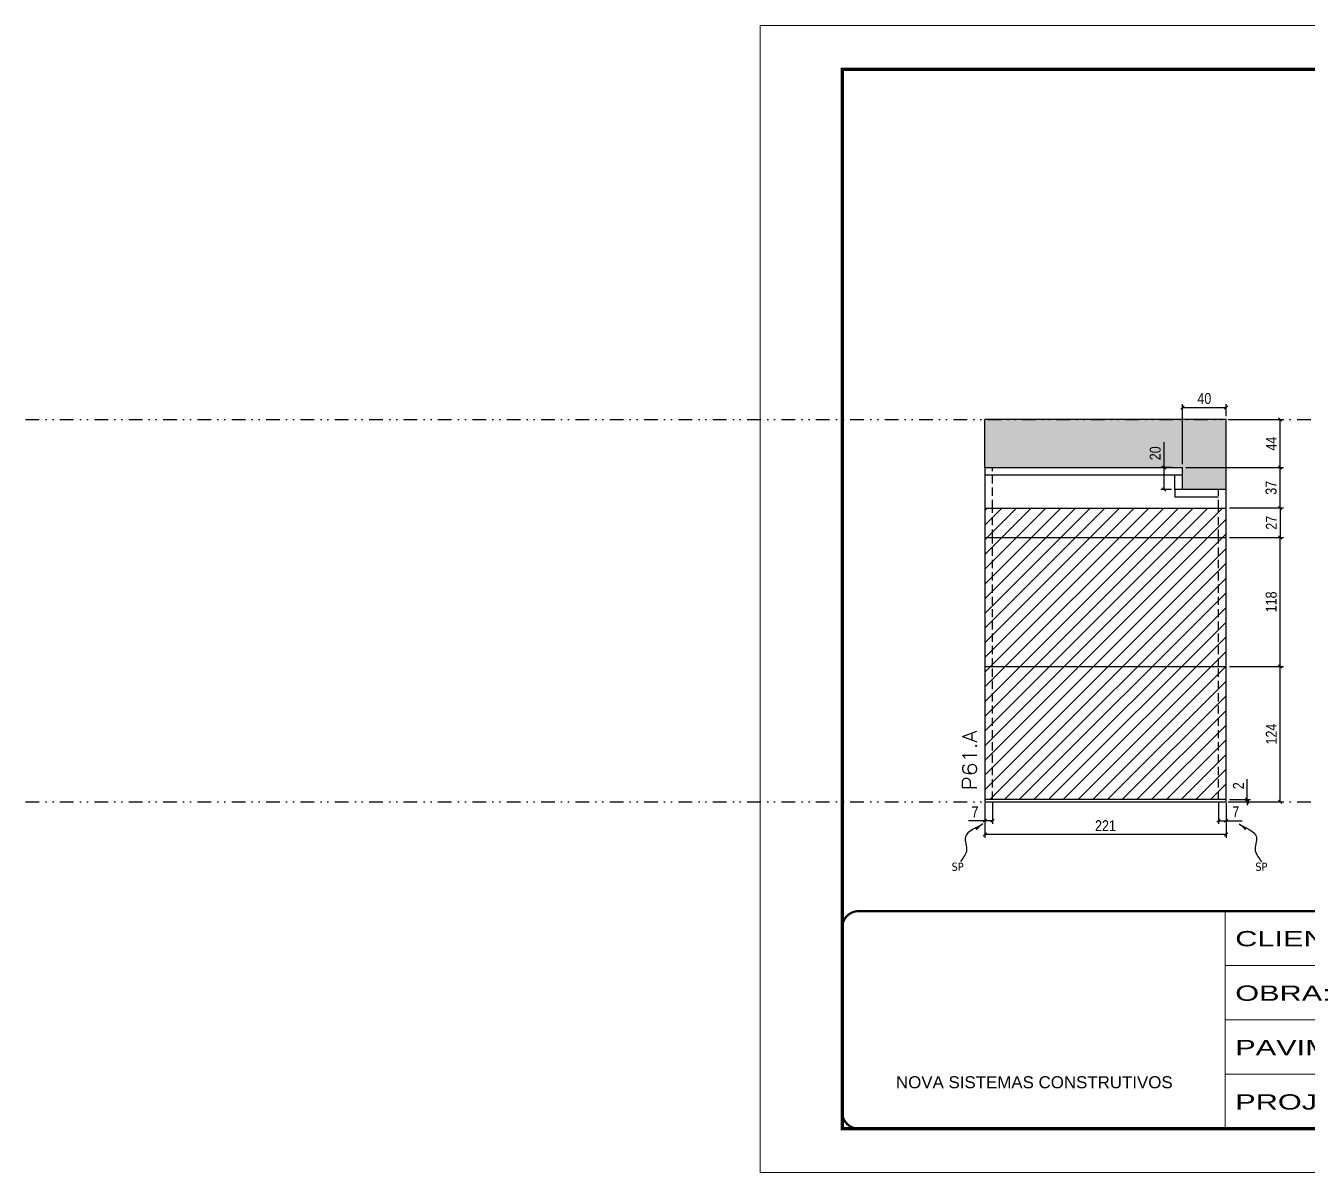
# Model space of a CAD drawing. Extents: x 13741 to 27878, y -21631 to 6985.
# Drawn here: x 13741 to 14914, y 3638 to 4688 of the extents above; entities that cross this region are included whole.
import ezdxf

# ---------------------------------------------------------------- set-up
doc = ezdxf.new("R2010")
doc.units = 0
for name, pattern in [('CONTINUO', [0]), ('DASHED', [0.75, 0.5, -0.25]), ('DIVIDE2', [0.625, 0.25, -0.125, 0, -0.125, 0, -0.125]), ('HIDDEN', [0.375, 0.25, -0.125])]:
    doc.linetypes.add(name, pattern=pattern)
for name, color, linetype in [('COTA', 241, 'Continuous'), ('Nível', 160, 'Continuous'), ('Painéis', 200, 'Continuous'), ('SARR_2.2x7', 40, 'Continuous'), ('Sarrafo de Pressão', 42, 'HIDDEN'), ('texto', 7, 'Continuous')]:
    doc.layers.add(name, color=color, linetype=linetype)
for name, color, linetype, lineweight in [('Folhas', 255, 'Continuous', 9), ('Hachura', 251, 'Continuous', 9), ('SARRAFO DE PRESSAO', 251, 'DASHED', 9), ('Texto Seção', 7, 'Continuous', 15)]:
    doc.layers.add(name, color=color, linetype=linetype, lineweight=lineweight)
doc.styles.add('ARIAL', font='arial.ttf')
doc.styles.add('COTA TECNICA', font='techl___.ttf', dxfattribs={"height": 10})
doc.styles.add('COTA TECNICA-50', font='techl___.ttf', dxfattribs={"height": 10})
doc.styles.add('REGUA-120', font='ROMANS.shx', dxfattribs={"height": 15})
doc.styles.get("Standard").update_dxf_attribs({"font": 'arial.ttf'})
doc.styles.add('Tecnologia', font='')
doc.styles.get('Tecnologia').set_extended_font_data('Forgotten Futurist')
doc.dimstyles.new('COTA PAINEL-50', dxfattribs={"dimtxt": 10, "dimasz": 3, "dimexe": 3, "dimexo": 3, "dimgap": 3, "dimtad": 1, "dimdec": 1, "dimzin": 12, "dimdsep": 46, "dimtxsty": 'COTA TECNICA-50', "dimblk1": 'OBLIQUE', "dimblk2": 'OBLIQUE', "dimsah": 1, "dimcen": 0.9, "dimclrd": 4, "dimclre": 4, "dimclrt": 240, "dimadec": 1, "dimazin": 3, "dimtfac": 1, "dimtdec": 1, "dimtmove": 0, "dimatfit": 3, "dimfxl": 1, "dimtolj": 1, "dimtzin": 12, "dimarcsym": 0})
doc.dimstyles.new('PAINEL', dxfattribs={"dimtxt": 10, "dimasz": 3, "dimexe": 3, "dimexo": 3, "dimgap": 3, "dimtad": 1, "dimdec": 1, "dimzin": 12, "dimdsep": 46, "dimtxsty": 'COTA TECNICA', "dimblk1": 'OBLIQUE', "dimblk2": 'OBLIQUE', "dimsah": 1, "dimcen": 0.9, "dimclrd": 4, "dimclre": 4, "dimclrt": 240, "dimadec": 1, "dimazin": 3, "dimtfac": 1, "dimtdec": 1, "dimtmove": 0, "dimatfit": 3, "dimfxl": 1, "dimtolj": 1, "dimtzin": 12, "dimarcsym": 0})
doc.dimstyles.get("Standard").update_dxf_attribs({"dimtxt": 0.18, "dimasz": 0.18, "dimexe": 0.18, "dimexo": 0.0625, "dimgap": 0.09, "dimtad": 0, "dimtih": 1, "dimtoh": 1, "dimdec": 4, "dimzin": 0, "dimdsep": 46, "dimtxsty": 'Standard', "dimcen": 0.09, "dimadec": 0, "dimazin": 0, "dimtfac": 1, "dimtdec": 4, "dimtofl": 0, "dimtmove": 0, "dimatfit": 3, "dimfxl": 1, "dimtolj": 1, "dimtzin": 0, "dimarcsym": 0})

# ---------------------------------------------------------------- blocks, each defined once
blk = doc.blocks.new('9999999999')
at = {"color": 30, "linetype": 'CONTINUO'}
for p, q in [((98564.6, 34230.2), (98564.6, 34429.4)), ((98564.6, 34379.6), (99584, 34379.6)), ((98564.6, 34329.8), (99488, 34329.8)), ((99584, 34329.8), (99488, 34329.8)), ((99488, 34329.8), (99488, 34230.2)), ((98564.6, 34280), (99488, 34280))]:
    blk.add_line(p, q, dxfattribs=at)
at = {"color": 30, "linetype": 'CONTINUO', "const_width": 2}
blk.add_lwpolyline([(99584, 34230.2), (99584, 34414.4, 0.414214), (99569, 34429.4), (98229, 34429.4, 0.414214), (98214, 34414.4), (98214, 34245.2, 0.414214), (98229, 34230.2), (99584, 34230.2)], format="xyb", dxfattribs=at)
at = {"layer": 'Folhas'}
blk.add_lwpolyline([(98139, 34190.2), (99624, 34190.2), (99624, 35240.2), (98139, 35240.2)], close=True, dxfattribs=at)
at = {"layer": 'Folhas', "color": 30, "const_width": 3}
blk.add_lwpolyline([(98214, 34230.2), (99584, 34230.2), (99584, 35200.2), (98214, 35200.2)], close=True, dxfattribs=at)
at = {"color": 7, "linetype": 'Continuous', "ltscale": 5, "style": 'ARIAL'}
for s, height, p in [('SKR', 15.48, (98837.7, 34393.1)), ('LEAF LOEFGREN', 15.483, (98837.7, 34343.3)), ('2° SUBSOLO SUPERIOR', 15.483, (98837.7, 34293.5)), ('NOVA SISTEMAS CONSTRUTIVOS', 11.059, (98263.2, 34267.2)), ('PILARES', 15.48, (98837.7, 34243.7))]:
    blk.add_text(s, height=height, dxfattribs=at).set_placement(p)
at = {"layer": 'Folhas', "color": 7, "style": 'Tecnologia', "width": 1.5}
for s, p in [('CLIENTE:', (98573.7, 34397.2)), ('OBRA:', (98573.7, 34347.3)), ('PAVIMENTO:', (98573.7, 34297.5)), ('PROJETO:', (98573.7, 34247.7))]:
    blk.add_text(s, height=14, dxfattribs=at).set_placement(p)
blk = doc.blocks.new('_Oblique')
at = {"color": 0, "linetype": 'ByBlock', "lineweight": -2}
blk.add_line((-0.5, -0.5), (0.5, 0.5), dxfattribs=at)
blk = doc.blocks.new('*D1001')
at = {"layer": 'COTA', "color": 4, "lineweight": -2, "transparency": 16777216}
for p, q in [((14618.9, 3975.9), (14618.9, 3944)), ((14839.9, 3975.9), (14839.9, 3944)), ((14839.9, 3947), (14618.9, 3947))]:
    blk.add_line(p, q, dxfattribs=at)
at = {"layer": 'Defpoints', "color": 0, "transparency": 16777216}
for p in [(14618.9, 3978.9), (14839.9, 3978.9), (14618.9, 3947)]:
    blk.add_point(p, dxfattribs=at)
at = {"layer": 'COTA', "color": 4, "lineweight": -2, "transparency": 16777216, "xscale": 3, "yscale": 3, "zscale": 3, "rotation": 180}
blk.add_blockref('_Oblique', (14618.9, 3947), dxfattribs=at)
at = {"layer": 'COTA', "color": 4, "lineweight": -2, "transparency": 16777216, "xscale": 3, "yscale": 3, "zscale": 3}
blk.add_blockref('_Oblique', (14839.9, 3947), dxfattribs=at)
at = {"layer": 'COTA', "color": 240, "transparency": 16777216, "insert": (14729.4, 3955), "char_height": 10, "attachment_point": 5, "style": 'COTA TECNICA'}
blk.add_mtext('\\A1;221', dxfattribs=at)
blk = doc.blocks.new('*D1002')
at = {"layer": 'COTA', "color": 4, "lineweight": -2, "transparency": 16777216}
for p, q in [((14832.9, 3975.9), (14832.9, 3956.6)), ((14839.9, 3973.9), (14839.9, 3956.6)), ((14832.9, 3959.6), (14839.9, 3959.6)), ((14839.9, 3959.6), (14854.6, 3959.6))]:
    blk.add_line(p, q, dxfattribs=at)
at = {"layer": 'Defpoints', "color": 0, "transparency": 16777216}
for p in [(14832.9, 3978.9), (14839.9, 3976.9), (14839.9, 3959.6)]:
    blk.add_point(p, dxfattribs=at)
at = {"layer": 'COTA', "color": 4, "lineweight": -2, "transparency": 16777216, "xscale": 3, "yscale": 3, "zscale": 3, "rotation": 180}
blk.add_blockref('_Oblique', (14832.9, 3959.6), dxfattribs=at)
at = {"layer": 'COTA', "color": 4, "lineweight": -2, "transparency": 16777216, "xscale": 3, "yscale": 3, "zscale": 3}
blk.add_blockref('_Oblique', (14839.9, 3959.6), dxfattribs=at)
at = {"layer": 'COTA', "color": 240, "transparency": 16777216, "insert": (14848.7, 3967.7), "char_height": 10, "attachment_point": 5, "style": 'COTA TECNICA-50'}
blk.add_mtext('\\A1;7', dxfattribs=at)
blk = doc.blocks.new('*D1003')
at = {"layer": 'COTA', "color": 4, "lineweight": -2, "transparency": 16777216}
for p, q in [((14618.9, 3973.9), (14618.9, 3956.6)), ((14625.9, 3975.9), (14625.9, 3956.6)), ((14618.9, 3959.6), (14604.1, 3959.6)), ((14625.9, 3959.6), (14618.9, 3959.6))]:
    blk.add_line(p, q, dxfattribs=at)
at = {"layer": 'Defpoints', "color": 0, "transparency": 16777216}
for p in [(14618.9, 3976.9), (14625.9, 3978.9), (14618.9, 3959.6)]:
    blk.add_point(p, dxfattribs=at)
at = {"layer": 'COTA', "color": 4, "lineweight": -2, "transparency": 16777216, "xscale": 3, "yscale": 3, "zscale": 3, "rotation": 180}
blk.add_blockref('_Oblique', (14618.9, 3959.6), dxfattribs=at)
at = {"layer": 'COTA', "color": 4, "lineweight": -2, "transparency": 16777216, "xscale": 3, "yscale": 3, "zscale": 3}
blk.add_blockref('_Oblique', (14625.9, 3959.6), dxfattribs=at)
at = {"layer": 'COTA', "color": 240, "transparency": 16777216, "insert": (14610, 3967.7), "char_height": 10, "attachment_point": 5, "style": 'COTA TECNICA-50'}
blk.add_mtext('\\A1;7', dxfattribs=at)
blk = doc.blocks.new('*D1004')
at = {"layer": 'COTA', "color": 4, "lineweight": -2, "transparency": 16777216}
for p, q in [((14859.1, 3978.9), (14859.1, 3997.7)), ((14842.9, 3978.9), (14862.1, 3978.9)), ((14842.9, 3976.9), (14862.1, 3976.9)), ((14859.1, 3976.9), (14859.1, 3978.9)), ((14859.1, 3976.9), (14859.1, 3973.9))]:
    blk.add_line(p, q, dxfattribs=at)
at = {"layer": 'Defpoints', "color": 0, "transparency": 16777216}
for p in [(14839.9, 3978.9), (14839.9, 3976.9), (14859.1, 3976.9)]:
    blk.add_point(p, dxfattribs=at)
at = {"layer": 'COTA', "color": 4, "lineweight": -2, "transparency": 16777216, "xscale": 3, "yscale": 3, "zscale": 3}
for p, rotation in [((14859.1, 3978.9), 270), ((14859.1, 3976.9), 90)]:
    blk.add_blockref('_Oblique', p, dxfattribs=dict(at, rotation=rotation))
at = {"layer": 'COTA', "color": 240, "transparency": 16777216, "insert": (14851.1, 3991.6), "char_height": 10, "attachment_point": 5, "rotation": 90, "style": 'COTA TECNICA-50'}
blk.add_mtext('\\A1;2', dxfattribs=at)
blk = doc.blocks.new('*D1009')
at = {"layer": 'COTA', "color": 4, "lineweight": -2, "transparency": 16777216}
for p, q in [((14842.9, 4326.9), (14892.2, 4326.9)), ((14889.2, 4282.9), (14889.2, 4326.9)), ((14802.9, 4282.9), (14892.2, 4282.9))]:
    blk.add_line(p, q, dxfattribs=at)
at = {"layer": 'Defpoints', "color": 0, "transparency": 16777216}
for p in [(14839.9, 4326.9), (14889.2, 4326.9), (14799.9, 4282.9)]:
    blk.add_point(p, dxfattribs=at)
at = {"layer": 'COTA', "color": 4, "lineweight": -2, "transparency": 16777216, "xscale": 3, "yscale": 3, "zscale": 3}
for p, rotation in [((14889.2, 4326.9), 90), ((14889.2, 4282.9), 270)]:
    blk.add_blockref('_Oblique', p, dxfattribs=dict(at, rotation=rotation))
at = {"layer": 'COTA', "color": 240, "transparency": 16777216, "insert": (14881.2, 4304.9), "char_height": 10, "attachment_point": 5, "rotation": 90, "style": 'COTA TECNICA-50'}
blk.add_mtext('\\A1;44', dxfattribs=at)
blk = doc.blocks.new('*D1005')
at = {"layer": 'COTA', "color": 4, "lineweight": -2, "transparency": 16777216}
for p, q in [((14842.9, 4218.9), (14892.2, 4218.9)), ((14889.2, 4100.9), (14889.2, 4218.9)), ((14842.9, 4100.9), (14892.2, 4100.9))]:
    blk.add_line(p, q, dxfattribs=at)
at = {"layer": 'Defpoints', "color": 0, "transparency": 16777216}
for p in [(14839.9, 4218.9), (14889.2, 4218.9), (14839.9, 4100.9)]:
    blk.add_point(p, dxfattribs=at)
at = {"layer": 'COTA', "color": 4, "lineweight": -2, "transparency": 16777216, "xscale": 3, "yscale": 3, "zscale": 3}
for p, rotation in [((14889.2, 4218.9), 90), ((14889.2, 4100.9), 270)]:
    blk.add_blockref('_Oblique', p, dxfattribs=dict(at, rotation=rotation))
at = {"layer": 'COTA', "color": 240, "transparency": 16777216, "insert": (14881.1, 4159.9), "char_height": 10, "attachment_point": 5, "rotation": 90, "style": 'COTA TECNICA-50'}
blk.add_mtext('\\A1;118', dxfattribs=at)
blk = doc.blocks.new('*D1010')
at = {"layer": 'COTA', "color": 4, "linetype": 'ByBlock', "lineweight": -2, "transparency": 16777216}
for p, q in [((14842.9, 4100.9), (14892.2, 4100.9)), ((14889.2, 3976.9), (14889.2, 4100.9)), ((14842.9, 3976.9), (14892.2, 3976.9))]:
    blk.add_line(p, q, dxfattribs=at)
at = {"layer": 'Defpoints', "color": 0, "linetype": 'ByBlock', "transparency": 16777216}
for p in [(14839.9, 4100.9), (14889.2, 4100.9), (14839.9, 3976.9)]:
    blk.add_point(p, dxfattribs=at)
at = {"layer": 'COTA', "color": 4, "linetype": 'ByBlock', "lineweight": -2, "transparency": 16777216, "xscale": 3, "yscale": 3, "zscale": 3}
for p, rotation in [((14889.2, 4100.9), 90), ((14889.2, 3976.9), 270)]:
    blk.add_blockref('_Oblique', p, dxfattribs=dict(at, rotation=rotation))
at = {"layer": 'COTA', "color": 240, "linetype": 'ByBlock', "transparency": 16777216, "insert": (14881.2, 4038.9), "char_height": 10, "attachment_point": 5, "rotation": 90, "style": 'COTA TECNICA'}
blk.add_mtext('\\A1;124', dxfattribs=at)
blk = doc.blocks.new('*D1011')
at = {"layer": 'COTA', "color": 4, "linetype": 'ByBlock', "lineweight": -2, "transparency": 16777216}
for p, q in [((14842.9, 4100.9), (14892.2, 4100.9)), ((14889.2, 3976.9), (14889.2, 4100.9)), ((14842.9, 3976.9), (14892.2, 3976.9))]:
    blk.add_line(p, q, dxfattribs=at)
at = {"layer": 'Defpoints', "color": 0, "linetype": 'ByBlock', "transparency": 16777216}
for p in [(14839.9, 4100.9), (14889.2, 4100.9), (14839.9, 3976.9)]:
    blk.add_point(p, dxfattribs=at)
at = {"layer": 'COTA', "color": 4, "linetype": 'ByBlock', "lineweight": -2, "transparency": 16777216, "xscale": 3, "yscale": 3, "zscale": 3}
for p, rotation in [((14889.2, 4100.9), 90), ((14889.2, 3976.9), 270)]:
    blk.add_blockref('_Oblique', p, dxfattribs=dict(at, rotation=rotation))
at = {"layer": 'COTA', "color": 240, "linetype": 'ByBlock', "transparency": 16777216, "insert": (14881.2, 4038.9), "char_height": 10, "attachment_point": 5, "rotation": 90, "style": 'COTA TECNICA'}
blk.add_mtext('\\A1;124', dxfattribs=at)
blk = doc.blocks.new('*D1016')
at = {"layer": 'COTA', "color": 4, "lineweight": -2, "transparency": 16777216}
for p, q in [((14802.9, 4282.9), (14892.2, 4282.9)), ((14889.2, 4245.9), (14889.2, 4282.9)), ((14842.9, 4245.9), (14892.2, 4245.9))]:
    blk.add_line(p, q, dxfattribs=at)
at = {"layer": 'Defpoints', "color": 0, "transparency": 16777216}
for p in [(14799.9, 4282.9), (14889.2, 4282.9), (14839.9, 4245.9)]:
    blk.add_point(p, dxfattribs=at)
at = {"layer": 'COTA', "color": 4, "lineweight": -2, "transparency": 16777216, "xscale": 3, "yscale": 3, "zscale": 3}
for p, rotation in [((14889.2, 4282.9), 90), ((14889.2, 4245.9), 270)]:
    blk.add_blockref('_Oblique', p, dxfattribs=dict(at, rotation=rotation))
at = {"layer": 'COTA', "color": 240, "transparency": 16777216, "insert": (14881, 4264.4), "char_height": 10, "attachment_point": 5, "rotation": 90, "style": 'COTA TECNICA'}
blk.add_mtext('\\A1;37', dxfattribs=at)
blk = doc.blocks.new('*D1017')
at = {"layer": 'COTA', "color": 4, "lineweight": -2, "transparency": 16777216}
for p, q in [((14842.9, 4245.9), (14892.2, 4245.9)), ((14889.2, 4245.9), (14889.2, 4218.9)), ((14842.9, 4218.9), (14892.2, 4218.9))]:
    blk.add_line(p, q, dxfattribs=at)
at = {"layer": 'Defpoints', "color": 0, "transparency": 16777216}
for p in [(14839.9, 4245.9), (14839.9, 4218.9), (14889.2, 4218.9)]:
    blk.add_point(p, dxfattribs=at)
at = {"layer": 'COTA', "color": 4, "lineweight": -2, "transparency": 16777216, "xscale": 3, "yscale": 3, "zscale": 3}
for p, rotation in [((14889.2, 4245.9), 90), ((14889.2, 4218.9), 270)]:
    blk.add_blockref('_Oblique', p, dxfattribs=dict(at, rotation=rotation))
at = {"layer": 'COTA', "color": 240, "transparency": 16777216, "insert": (14881.2, 4232.4), "char_height": 10, "attachment_point": 5, "rotation": 90, "style": 'COTA TECNICA'}
blk.add_mtext('\\A1;27', dxfattribs=at)
blk = doc.blocks.new('*D1018')
at = {"layer": 'COTA', "color": 4, "lineweight": -2, "transparency": 16777216}
for p, q in [((14799.9, 4285.9), (14799.9, 4341)), ((14839.9, 4329.9), (14839.9, 4341)), ((14799.9, 4338), (14839.9, 4338))]:
    blk.add_line(p, q, dxfattribs=at)
at = {"layer": 'Defpoints', "color": 0, "transparency": 16777216}
for p in [(14839.9, 4338), (14839.9, 4326.9), (14799.9, 4282.9)]:
    blk.add_point(p, dxfattribs=at)
at = {"layer": 'COTA', "color": 4, "lineweight": -2, "transparency": 16777216, "xscale": 3, "yscale": 3, "zscale": 3, "rotation": 180}
blk.add_blockref('_Oblique', (14799.9, 4338), dxfattribs=at)
at = {"layer": 'COTA', "color": 4, "lineweight": -2, "transparency": 16777216, "xscale": 3, "yscale": 3, "zscale": 3}
blk.add_blockref('_Oblique', (14839.9, 4338), dxfattribs=at)
at = {"layer": 'COTA', "color": 240, "transparency": 16777216, "insert": (14819.9, 4346.1), "char_height": 10, "attachment_point": 5, "style": 'COTA TECNICA'}
blk.add_mtext('\\A1;40', dxfattribs=at)
blk = doc.blocks.new('*D1019')
at = {"layer": 'COTA', "color": 4, "lineweight": -2, "transparency": 16777216}
for p, q in [((14783.1, 4282.9), (14783.1, 4306.1)), ((14789.9, 4282.9), (14780.1, 4282.9)), ((14783.1, 4262.9), (14783.1, 4282.9)), ((14789.9, 4262.9), (14780.1, 4262.9))]:
    blk.add_line(p, q, dxfattribs=at)
at = {"layer": 'Defpoints', "color": 0, "transparency": 16777216}
for p in [(14783.1, 4282.9), (14792.9, 4282.9), (14792.9, 4262.9)]:
    blk.add_point(p, dxfattribs=at)
at = {"layer": 'COTA', "color": 4, "lineweight": -2, "transparency": 16777216, "xscale": 3, "yscale": 3, "zscale": 3}
for p, rotation in [((14783.1, 4282.9), 90), ((14783.1, 4262.9), 270)]:
    blk.add_blockref('_Oblique', p, dxfattribs=dict(at, rotation=rotation))
at = {"layer": 'COTA', "color": 240, "transparency": 16777216, "insert": (14775, 4296), "char_height": 10, "attachment_point": 5, "rotation": 90, "style": 'COTA TECNICA'}
blk.add_mtext('\\A1;20', dxfattribs=at)

msp = doc.modelspace()

# ---------------------------------------------------------------- hatches: boundary and pattern name
at = {"layer": 'COTA'}
h = msp.add_hatch(dxfattribs=at)
h.set_pattern_fill('AR-CONC', color=256, scale=0.03)
h.set_pattern_definition([(50, (-54.915, 0), (5.4655401, -0.4781726), [0.5715, -6.2865]), (355, (-54.915, 0), (-1.0573026, 5.7317054), [0.4572, -5.0292175]), (100.451445, (-54.4593, -0.04), (4.4082374, 5.2535326), [0.4857003, -5.3427073]), (46.1842, (-54.915, 1.524), (8.1323712, -1.2612698), [0.85725, -9.42975]), (96.63556, (-54.237, 1.419), (7.122124, 7.4227837), [0.7285507, -8.0140682]), (351.18415, (-54.915, 1.524), (7.122124, 7.4227837), [0.685799, -7.543792]), (21, (-54.153, 1.143), (4.5484317, -3.067956), [0.5715, -6.2865]), (326, (-54.153, 1.143), (1.8540609, 5.525639), [0.4572, -5.0292]), (71.451445, (-53.774, 0.8873), (6.4024926, 2.457683), [0.4857003, -5.3426981]), (37.5, (-54.9148, 0), (0.0926581, 2.53665117), [0, -4.96824, 0, -5.1054, 0, -5.04825]), (7.5, (-54.9148, 0), (2.00458988, 3.00541724), [0, -2.91084, 0, -4.85394, 0, -1.92405]), (327.5, (-56.614, 0), (4.06771786, -0.17186232), [0, -1.905, 0, -5.9436, 0, -7.8867]), (317.5, (-57.376, 0), (4.44387544, 0.7627947), [0, -2.4765, 0, -3.94716, 0, -5.6007])])
h.paths.add_polyline_path([(14618.87, 4326.86), (14618.87, 4282.86), (14799.87, 4282.86), (14799.87, 4262.86), (14839.87, 4262.86), (14839.87, 4326.86)])
at = {"layer": 'Hachura', "linetype": 'ByBlock'}
h = msp.add_hatch(dxfattribs=at)
h.set_pattern_fill('ANSI31', color=256, scale=3)
h.set_pattern_definition([(45, (16.488, 0), (-6.735192, 6.735192), [])])
h.paths.add_polyline_path([(14839.87, 4218.86), (14839.87, 4245.86), (14618.87, 4245.86), (14618.87, 4218.86)])
h.paths.add_polyline_path([(14839.87, 4100.86), (14839.87, 4218.86), (14618.87, 4218.86), (14618.87, 4100.86)])
h.paths.add_polyline_path([(14618.87, 4100.86), (14618.87, 3978.86), (14839.87, 3978.86), (14839.87, 4100.86)])

# ---------------------------------------------------------------- linework, layer by layer
at = {"layer": 'COTA', "linetype": 'ByBlock'}
for p, q in [((14839.87, 4326.86), (14618.87, 4326.86)), ((14618.87, 4282.86), (14618.87, 4326.86)), ((14839.87, 4262.86), (14839.87, 4326.86))]:
    msp.add_line(p, q, dxfattribs=at)
at = {"layer": 'COTA'}
for p, q in [((14799.87, 4262.86), (14792.87, 4262.86)), ((14792.87, 4262.86), (14792.87, 4255.86))]:
    msp.add_line(p, q, dxfattribs=at)
at = {"layer": 'Nível', "color": 4, "linetype": 'DIVIDE2', "ltscale": 50}
for p, q in [((13741.09, 4326.86), (15898.47, 4326.86)), ((13741.09, 3976.86), (21531.15, 3976.86))]:
    msp.add_line(p, q, dxfattribs=at)
at = {"layer": 'Painéis'}
for p, q in [((14618.87, 4282.86), (14618.87, 3978.86)), ((14618.87, 4282.86), (14799.87, 4282.86)), ((14799.87, 4262.86), (14799.87, 4282.86)), ((14839.87, 4262.86), (14799.87, 4262.86)), ((14839.87, 3978.86), (14839.87, 4262.86)), ((14618.87, 4245.86), (14839.87, 4245.86)), ((14618.87, 4218.86), (14839.87, 4218.86)), ((14618.87, 4100.86), (14839.87, 4100.86))]:
    msp.add_line(p, q, dxfattribs=at)
msp.add_lwpolyline([(14839.87, 3978.86), (14618.87, 3978.86), (14618.87, 3976.86), (14839.87, 3976.86)], close=True, dxfattribs=at)
at = {"layer": 'SARR_2.2x7'}
for p, q in [((14799.87, 4275.86), (14618.87, 4275.86)), ((14792.87, 4262.86), (14792.87, 4275.86)), ((14832.87, 4255.86), (14792.87, 4255.86))]:
    msp.add_line(p, q, dxfattribs=at)
at = {"layer": 'Sarrafo de Pressão', "ltscale": 30}
for p, q in [((14625.87, 4245.86), (14625.87, 4282.86)), ((14832.87, 4245.86), (14832.87, 4262.86)), ((14625.87, 4218.86), (14625.87, 4245.86)), ((14832.87, 4218.86), (14832.87, 4245.86)), ((14625.87, 4100.86), (14625.87, 4218.86)), ((14832.87, 4100.86), (14832.87, 4218.86)), ((14625.87, 3978.86), (14625.87, 4100.86)), ((14832.87, 3978.86), (14832.87, 4100.86))]:
    msp.add_line(p, q, dxfattribs=at)

# ---------------------------------------------------------------- block references
at = {"layer": 'SARRAFO DE PRESSAO', "color": 6, "linetype": 'ByBlock'}
msp.add_blockref('9999999999', (-83725.51, -30552.63), dxfattribs=at)

# ---------------------------------------------------------------- texts
at = {"layer": 'texto', "color": 0, "char_height": 7.5, "attachment_point": 5}
for insert in [(14594.09, 3917.37), (14872.12, 3917.37)]:
    msp.add_mtext('{\\fTahoma|b0|i0|c0|p34;\\C4;SP}', dxfattribs=dict(at, insert=insert))
at = {"layer": 'Texto Seção', "style": 'REGUA-120', "width": 1.1}
msp.add_text('P61.A', height=13, rotation=90, dxfattribs=at).set_placement((14611.62, 3987.62))

# ---------------------------------------------------------------- dimensions: what is measured, and where the dimension line sits
at = {"layer": 'COTA'}
for base, p1, p2, dimstyle, picture, middle in [((14839.87, 4337.95), (14799.87, 4282.86), (14839.87, 4326.86), 'PAINEL', '*D1018', (14819.87, 4346.05)), ((14839.87, 3959.62), (14832.87, 3978.86), (14839.87, 3976.86), 'COTA PAINEL-50', '*D1002', (14848.74, 3967.69))]:
    dim = msp.add_linear_dim(base=base, p1=p1, p2=p2, dimstyle=dimstyle, dxfattribs=at)
    dim.commit()
    dim.dimension.update_dxf_attribs({"geometry": picture, "text_midpoint": middle})
for base, p1, p2, angle, dimstyle, picture, middle in [((14889.24, 4326.86), (14799.87, 4282.86), (14839.87, 4326.86), 90, 'COTA PAINEL-50', '*D1009', (14881.17, 4304.86)), ((14783.11, 4282.86), (14792.87, 4262.86), (14792.87, 4282.86), 90, 'PAINEL', '*D1019', (14775.01, 4295.97)), ((14889.24, 4282.86), (14839.87, 4245.86), (14799.87, 4282.86), 90, 'PAINEL', '*D1016', (14881.02, 4264.36)), ((14889.24, 4218.86), (14839.87, 4245.86), (14839.87, 4218.86), 90, 'PAINEL', '*D1017', (14881.17, 4232.36)), ((14889.24, 4218.86), (14839.87, 4100.86), (14839.87, 4218.86), 90, 'COTA PAINEL-50', '*D1005', (14881.14, 4159.86)), ((14618.87, 3959.62), (14625.87, 3978.86), (14618.87, 3976.86), 180, 'COTA PAINEL-50', '*D1003', (14610.01, 3967.69))]:
    dim = msp.add_linear_dim(base=base, p1=p1, p2=p2, angle=angle, dimstyle=dimstyle, dxfattribs=at)
    dim.commit()
    dim.dimension.update_dxf_attribs({"geometry": picture, "text_midpoint": middle})
at = {"layer": 'COTA', "linetype": 'ByBlock'}
for picture in ['*D1010', '*D1011']:
    dim = msp.add_aligned_dim(p1=(14839.87, 3976.86), p2=(14839.87, 4100.86), distance=-49.37, dimstyle='PAINEL', dxfattribs=at)
    dim.commit()
    dim.dimension.update_dxf_attribs({"geometry": picture, "text_midpoint": (14881.17, 4038.86)})
at = {"layer": 'COTA'}
dim = msp.add_linear_dim(base=(14859.13, 3976.86), p1=(14839.87, 3978.86), p2=(14839.87, 3976.86), angle=90, dimstyle='COTA PAINEL-50', dxfattribs=at)
dim.commit()
dim.dimension.update_dxf_attribs({"geometry": '*D1004', "text_midpoint": (14859.13, 3991.61), "dimtype": 160})
dim = msp.add_linear_dim(base=(14618.87, 3946.97), p1=(14839.87, 3978.86), p2=(14618.87, 3978.86), angle=180, dimstyle='PAINEL', override={"dimarcsym": 2}, dxfattribs=at)
dim.commit()
dim.dimension.update_dxf_attribs({"geometry": '*D1001', "text_midpoint": (14729.37, 3955.02)})

# ---------------------------------------------------------------- leaders
at = {"layer": 'COTA', "path_type": 1}
for points in [[(14617.04, 3956.68), (14601.26, 3944.84), (14602.18, 3931.84), (14596.63, 3922.06)], [(14851.7, 3956.68), (14867.49, 3944.84), (14866.56, 3931.84), (14872.11, 3922.06)]]:
    msp.add_leader(points, dimstyle='Standard', override={"dimasz": 8}, dxfattribs=at)

doc.saveas('drawing.dxf')
